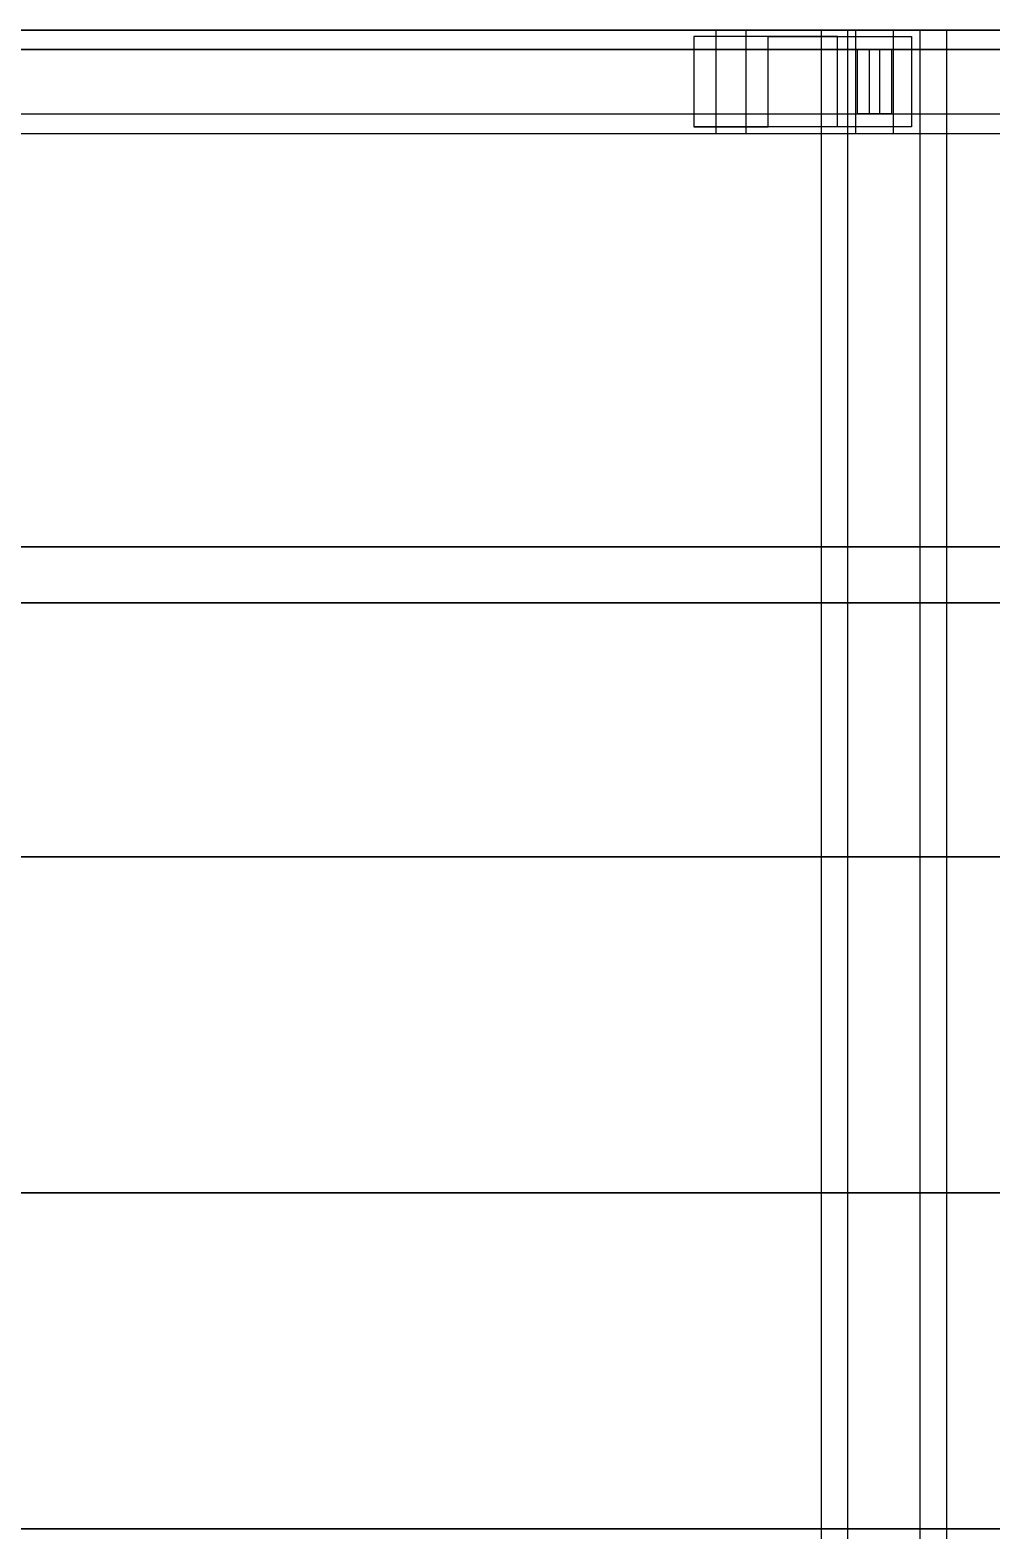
# Model space of a CAD drawing. Header units: millimetres. Extents: x -191664 to 191490, y -197311 to 10263.
# Drawn here: x 20990 to 21362, y -18130 to -17550 of the extents above; entities that cross this region are included whole.
import ezdxf

# ---------------------------------------------------------------- set-up
doc = ezdxf.new("R2010")
doc.units = ezdxf.units.MM
doc.layers.add('COTAS_INSTALACION_P', color=30, linetype='Continuous', lineweight=0)
doc.layers.add('superior_C02', color=7, linetype='Continuous', lineweight=0)
doc.dimstyles.new('PLANTA_100', dxfattribs={"dimtxt": 250, "dimasz": 150, "dimexe": 150, "dimexo": 80, "dimgap": 100, "dimtad": 1, "dimtih": 1, "dimtoh": 1, "dimdec": 1, "dimdsep": 46, "dimcen": 0.09, "dimclrd": 1, "dimclre": 1, "dimclrt": 1, "dimadec": 0, "dimazin": 0, "dimtfac": 1, "dimtdec": 4, "dimtofl": 0, "dimtmove": 0, "dimatfit": 3, "dimfxl": 1, "dimtolj": 1, "dimtzin": 0, "dimarcsym": 0})

# ---------------------------------------------------------------- blocks, each defined once
blk = doc.blocks.new('*D5')
at = {"layer": 'COTAS_INSTALACION_P', "color": 1, "lineweight": -2, "transparency": 16777216}
for p, q in [((-1000, -18080), (-1000, -25850)), ((60117.12, -18080), (60117.12, -25850)), ((-850, -25700), (59967.12, -25700))]:
    blk.add_line(p, q, dxfattribs=at)
at = {"layer": 'COTAS_INSTALACION_P', "color": 1, "transparency": 16777216}
for points in [[(-850, -25675), (-850, -25725), (-1000, -25700)], [(59967.12, -25675), (59967.12, -25725), (60117.12, -25700)]]:
    blk.add_solid(points, dxfattribs=at)
at = {"layer": 'Defpoints', "color": 0, "transparency": 16777216}
for p in [(-1000, -18000), (60117.12, -18000), (60117.12, -25700)]:
    blk.add_point(p, dxfattribs=at)

msp = doc.modelspace()

# ---------------------------------------------------------------- linework, layer by layer
at = {"layer": 'superior_C02', "color": 139, "true_color": 0x354b57}
for p, q in [((21255.1, -17550), (20107.5, -17550)), ((20119.19, -17550), (21266.79, -17550)), ((21309.17, -17550), (20161.57, -17550)), ((20176.18, -17550), (21323.78, -17550)), ((21275.29, -17552.5), (21246.6, -17552.5)), ((21246.6, -17552.5), (21246.6, -17587.5)), ((21302.13, -17552.5), (21246.6, -17552.5)), ((21255.1, -17550), (21255.1, -17590)), ((21266.79, -17550), (21255.1, -17550)), ((22402.71, -17550), (21255.1, -17550)), ((21266.79, -17590), (21266.79, -17550)), ((21266.79, -17550), (22414.4, -17550)), ((21275.29, -17587.5), (21275.29, -17552.5)), ((21275.29, -17552.5), (21330.82, -17552.5)), ((21334.14, -17550), (21295.89, -17550)), ((21295.89, -17550), (21295.89, -18450)), ((21306.12, -17550), (21295.89, -17550)), ((21302.13, -17587.5), (21302.13, -17552.5)), ((21302.13, -17552.5), (21330.82, -17552.5)), ((21306.12, -18450), (21306.12, -17550)), ((21306.12, -17550), (21344.37, -17550)), ((21309.17, -17550), (21309.17, -17590)), ((21323.78, -17550), (21309.17, -17550)), ((22456.78, -17550), (21309.17, -17550)), ((21323.78, -17590), (21323.78, -17550)), ((21323.78, -17550), (22471.39, -17550)), ((21330.82, -17552.5), (21330.82, -17587.5)), ((21334.14, -18450), (21334.14, -17550)), ((21334.14, -17550), (21344.37, -17550)), ((21344.37, -17550), (21344.37, -18450)), ((21314.39, -17557.5), (20111.26, -17557.5)), ((20115.43, -17557.5), (21318.56, -17557.5)), ((21309.9, -17557.5), (21323.05, -17557.5)), ((21309.9, -17582.5), (21309.9, -17557.5)), ((22401.98, -17557.5), (21309.9, -17557.5)), ((21314.39, -17557.5), (21314.39, -17582.5)), ((21318.56, -17557.5), (21314.39, -17557.5)), ((21318.56, -17582.5), (21318.56, -17557.5)), ((21323.05, -17557.5), (21323.05, -17582.5)), ((21323.05, -17557.5), (22415.13, -17557.5)), ((20111.26, -17582.5), (21314.39, -17582.5)), ((20115.43, -17582.5), (21318.56, -17582.5)), ((21323.05, -17582.5), (21309.9, -17582.5)), ((21309.9, -17582.5), (22401.98, -17582.5)), ((21314.39, -17582.5), (21318.56, -17582.5)), ((21323.05, -17582.5), (22415.13, -17582.5)), ((21246.6, -17587.5), (21275.29, -17587.5)), ((21302.13, -17587.5), (21246.6, -17587.5)), ((21330.82, -17587.5), (21275.29, -17587.5)), ((21330.82, -17587.5), (21302.13, -17587.5)), ((20107.5, -17590), (21255.1, -17590)), ((20119.19, -17590), (21266.79, -17590)), ((20161.57, -17590), (21309.17, -17590)), ((20176.18, -17590), (21323.78, -17590)), ((21255.1, -17590), (21266.79, -17590)), ((21255.1, -17590), (22402.71, -17590)), ((21266.79, -17590), (22414.4, -17590)), ((21309.17, -17590), (21323.78, -17590)), ((21309.17, -17590), (22456.78, -17590)), ((21323.78, -17590), (22471.39, -17590))]:
    msp.add_line(p, q, dxfattribs=at)
at = {"layer": 'superior_C02', "color": 251, "true_color": 0x586d65}
for p, q in [((16335.43, -17750), (25411.09, -17750)), ((25412.56, -17750), (16336.9, -17750))]:
    msp.add_line(p, q, dxfattribs=at)
at = {"layer": 'superior_C02', "color": 139, "true_color": 0x345e4e}
for p, q in [((20868.03, -17771.7), (21805.73, -17771.7)), ((21807.48, -17771.7), (20869.78, -17771.7)), ((20888.04, -17870), (21825.74, -17870)), ((21827.48, -17870), (20889.78, -17870)), ((20888.04, -18000), (21825.74, -18000)), ((21827.48, -18000), (20889.78, -18000)), ((20888.04, -18130), (21825.74, -18130)), ((21827.48, -18130), (20889.78, -18130))]:
    msp.add_line(p, q, dxfattribs=at)

# ---------------------------------------------------------------- dimensions: what is measured, and where the dimension line sits
at = {"layer": 'COTAS_INSTALACION_P'}
dim = msp.add_aligned_dim(p1=(-1000, -18000), p2=(60117.12, -18000), distance=-7700, text='<> P', dimstyle='PLANTA_100', dxfattribs=at)
dim.commit()
dim.dimension.update_dxf_attribs({"geometry": '*D5', "text_midpoint": (29558.56, -25700)})

doc.saveas('drawing.dxf')
